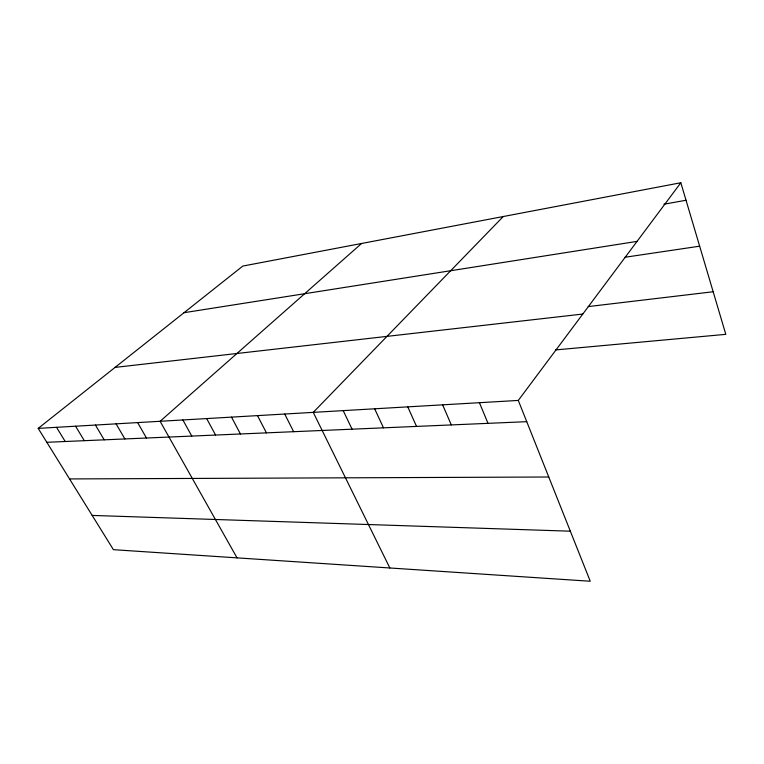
<?xml version="1.0" encoding="UTF-8"?>
<svg xmlns="http://www.w3.org/2000/svg" width="764" height="764" viewBox="0 0 764 764"><rect width="100%" height="100%" fill="white"/><g stroke="black" fill="none" stroke-linecap="round" stroke-linejoin="round"><path stroke-width="1.15" d="M518.288 400.431L590.257 581.251L113.416 549.679L38.2 428.384L518.288 400.431L680.839 182.749L725.8 334.346L555.495 349.931M503.247 216.537L313.25 412.369L389.841 567.977M361.592 243.477L160.106 421.289L237.031 557.863M38.2 428.384L242.799 266.073L680.839 182.749M663.945 204.198L686.024 200.254M184.019 312.705L637.052 241.386M625.057 257.248L699.652 246.189M588.232 306.584L713.165 291.752M115.068 367.398L582.798 314.042M46.824 442.299L526.749 421.68M69.543 478.933L548.772 477.003M92.177 515.423L570.336 531.19M56.526 427.315L65.207 441.506M75.588 426.207L84.307 440.685M95.424 425.051L104.19 439.835M116.09 423.848L124.895 438.947M137.635 422.597L146.478 438.02M182.882 419.961L191.783 436.072M206.662 418.577L215.582 435.05M231.502 417.125L240.44 433.981M257.497 415.616L266.435 432.863M284.714 414.031L293.643 431.698M343.189 410.621L352.07 429.187M374.656 408.788L383.49 427.84M407.756 406.868L416.533 426.417M442.633 404.834L451.323 424.927M479.42 402.695L488.005 423.351"/></g></svg>
